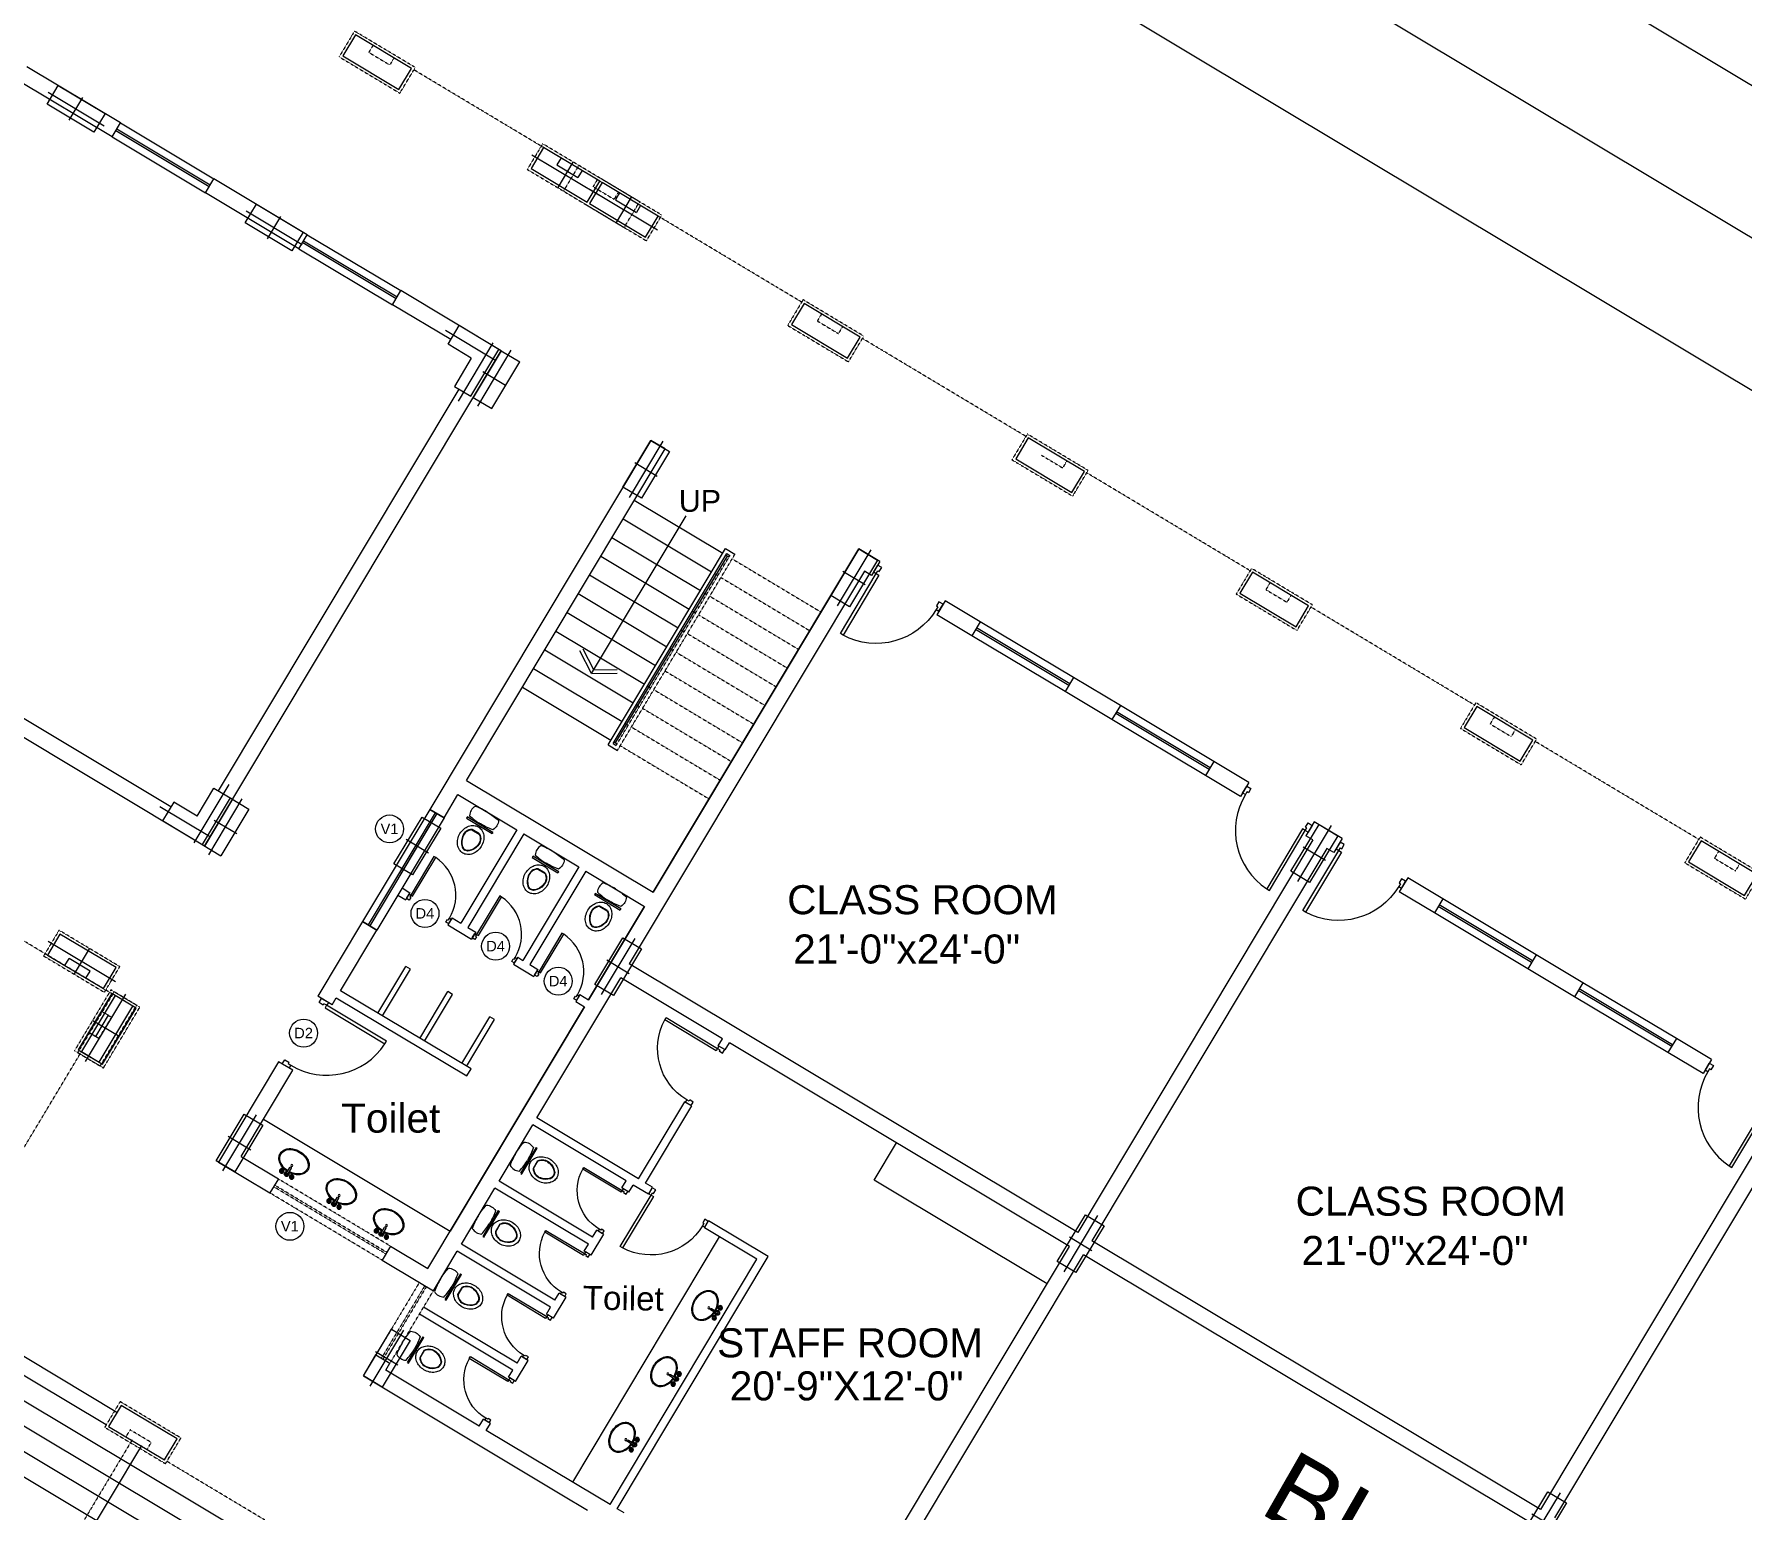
# Model space of a CAD drawing. Header units: inches. Extents: x -110725 to 51121, y 8404 to 44825.
# Drawn here: x -1531 to -590, y 24594 to 25407 of the extents above; entities that cross this region are included whole.
import ezdxf
from ezdxf.enums import TextEntityAlignment as Align

# ---------------------------------------------------------------- set-up
doc = ezdxf.new("R2010")
doc.units = ezdxf.units.IN
doc.header["$LTSCALE"] = 0.1
doc.header["$MEASUREMENT"] = 0
doc.linetypes.add('DASHED2', pattern=[0.375, 0.25, -0.125])
doc.layers.get('0').update_dxf_attribs({"color": 1, "lineweight": 0})
doc.layers.get('Defpoints').update_dxf_attribs({"lineweight": 0})
for name, color, linetype, lineweight in [('Col.', 4, 'Continuous', 0), ('dim', 252, 'Continuous', 0), ('DOOR', 32, 'Continuous', 0), ('FUR', 8, 'Continuous', 0), ('h', 8, 'Continuous', 0), ('PLUMBING', 8, 'Continuous', 0), ('stair', 5, 'Continuous', 0), ('TEXT', 3, 'Continuous', 0), ('WALL', 7, 'Continuous', 0), ('WIN', 160, 'Continuous', 0)]:
    doc.layers.add(name, color=color, linetype=linetype, lineweight=lineweight)
doc.styles.add('ARIAL', font='arial.ttf')
doc.styles.add('as', font='arial.ttf')
doc.styles.add('ATTR', font='romans.shx', dxfattribs={"width": 0.8, "height": 1.2})
doc.styles.add('EHSAN', font='arial.ttf', dxfattribs={"height": 54})
doc.dimstyles.new('DIM1', dxfattribs={"dimtxt": 54, "dimasz": 6, "dimexe": 6, "dimexo": 3, "dimgap": 1, "dimtad": 0, "dimzin": 0, "dimdsep": 46, "dimlunit": 4, "dimtxsty": 'EHSAN', "dimblk": 'ARCHTICK', "dimcen": 3, "dimdle": 6, "dimclrd": 4, "dimclre": 4, "dimclrt": 6, "dimadec": 0, "dimazin": 0, "dimtfac": 1, "dimtofl": 0, "dimtmove": 1, "dimatfit": 3, "dimldrblk": 'ARCHTICK', "dimfxl": 4, "dimtolj": 1, "dimtzin": 3, "dimlwd": -1, "dimlwe": -1, "dimarcsym": 0})

# ---------------------------------------------------------------- blocks, each defined once
blk = doc.blocks.new('_ArchTick')
at = {"color": 0, "linetype": 'ByBlock', "const_width": 0.15}
blk.add_lwpolyline([(-0.5, -0.5), (0.5, 0.5)], dxfattribs=at)
blk = doc.blocks.new('*D1987')
at = {"layer": 'Defpoints', "color": 0, "transparency": 16777216}
for p in [(-1848.12, 26623.7), (-1987.91, 26390.86, 1175.74), (980.22, 24608.79, 1175.74)]:
    blk.add_point(p, dxfattribs=at)
at = {"layer": 'dim', "color": 4, "transparency": 16777216}
for p, q in [((-1868.69, 26636.05), (-462.81, 25791.96)), ((-1986.37, 26393.44), (-1845.03, 26628.84)), ((1140.59, 24829.27), (-265.3, 25673.37)), ((981.77, 24611.37), (1123.1, 24846.77))]:
    blk.add_line(p, q, dxfattribs=at)
at = {"layer": 'dim', "color": 4, "transparency": 16777216, "xscale": 24, "yscale": 24, "zscale": 24}
for p, rotation in [((-1848.12, 26623.7), 149.019361839217), ((1120.01, 24841.63), 329.019361839217)]:
    blk.add_blockref('_ArchTick', p, dxfattribs=dict(at, rotation=rotation))
at = {"layer": 'dim', "color": 6, "transparency": 16777216, "insert": (-364.05, 25732.66), "char_height": 54, "attachment_point": 5, "rotation": 329.01936, "style": 'EHSAN'}
blk.add_mtext('\\A1;288\'-6"', dxfattribs=at)
blk = doc.blocks.new('fdg')
for p, q in [((-3.72, 1.47), (-3.97, 1.47)), ((-3.72, 1.25), (-3.97, 1.25)), ((-3.4, 1.79), (-3.4, 2.04)), ((-3.4, 0.92), (-3.4, 0.68)), ((-3.17, 1.8), (-3.17, 2.04)), ((-3.17, 0.93), (-3.17, 0.68)), ((-2.85, 1.47), (-2.61, 1.47)), ((-2.85, 1.25), (-2.61, 1.25)), ((-0.45, 5.44), (-0.45, 2.14)), ((0.45, 2.14), (0.45, 5.44)), ((2.85, 1.47), (2.61, 1.47)), ((2.85, 1.25), (2.61, 1.25)), ((3.17, 1.79), (3.17, 2.04)), ((3.17, 0.92), (3.17, 0.68)), ((3.4, 1.8), (3.4, 2.04)), ((3.4, 0.93), (3.4, 0.68)), ((3.72, 1.47), (3.97, 1.47)), ((3.72, 1.25), (3.97, 1.25))]:
    blk.add_line(p, q)
for centre, radius in [((-3.29, 1.36), 1.25), ((-4.19, 1.36), 0.253), ((-3.29, 1.36), 0.453), ((-3.29, 2.27), 0.253), ((-3.29, 0.45), 0.253), ((-2.38, 1.36), 0.253), ((0, 6.89), 0.544), ((0, 1.36), 0.453), ((3.29, 1.36), 1.25), ((2.38, 1.36), 0.253), ((3.29, 1.36), 0.453), ((3.29, 2.27), 0.253), ((3.29, 0.45), 0.253), ((4.19, 1.36), 0.253)]:
    blk.add_circle(centre, radius)
for centre, radius, start, end in [((-3.29, 1.36), 0.906, 105.2407, 164.2093), ((-3.29, 1.36), 0.906, 196.23422, 253.90469), ((-3.29, 1.36), 0.906, 16.4413, 74.0789), ((-3.29, 1.36), 0.906, 286.12, 344.0884), ((0, 1.36), 1.36, 109.6514, 70.3603), ((0, 1.36), 0.906, 120.3431, 59.7554), ((0, 5.44), 0.453, 0, 180), ((3.29, 1.36), 0.906, 106.12, 164.0884), ((3.29, 1.36), 0.906, 196.44125, 254.07887), ((3.29, 1.36), 0.906, 285.2407, 344.2093), ((3.29, 1.36), 0.906, 16.2342, 73.9047)]:
    blk.add_arc(centre, radius, start, end)
blk.add_ellipse((0, 9.39), major_axis=(-8.55, 0), ratio=0.719829, start_param=-4.659338, end_param=1.517745)
blk.add_open_spline([(0.45, 2.75), (0.99, 2.77), (1.52, 2.82), (3.3, 3.12), (4.5, 3.54), (6.56, 4.7), (7.42, 5.46), (8.51, 7), (8.83, 7.75), (9.11, 9.3), (9.06, 10.1), (8.59, 11.62), (8.18, 12.34), (7.06, 13.62), (6.36, 14.19), (4.74, 15.11), (3.83, 15.47), (1.89, 15.94), (0.87, 16.05), (-1.16, 16.03), (-2.17, 15.89), (-4.09, 15.38), (-4.98, 15), (-6.56, 14.04), (-7.25, 13.46), (-8.31, 12.14), (-8.69, 11.41), (-9.08, 9.88), (-9.1, 9.08), (-8.76, 7.54), (-8.4, 6.8), (-7.38, 5.46), (-6.72, 4.87), (-5.18, 3.88), (-4.29, 3.48), (-2.42, 2.94), (-1.44, 2.78), (-0.45, 2.75)], degree=3, knots=[-4.661485, -4.661485, -4.661485, -4.661485, -4.481024, -4.481024, -4.045821, -4.045821, -3.610618, -3.610618, -3.267968, -3.267968, -2.925319, -2.925319, -2.582669, -2.582669, -2.240019, -2.240019, -1.89737, -1.89737, -1.55472, -1.55472, -1.21207, -1.21207, -0.869421, -0.869421, -0.526771, -0.526771, -0.184121, -0.184121, 0.158528, 0.158528, 0.501178, 0.501178, 0.843828, 0.843828, 1.186477, 1.186477, 1.519892, 1.519892, 1.519892, 1.519892])
at = {"style": 'ATTR', "width": 0.8, "flags": 9}
blk.add_attdef('ESTCODE', (0, 1.36), '', height=0.0000181, rotation=180, dxfattribs=at)
blk = doc.blocks.new('D-1')
for points in [[(1.5, 34.85), (1.5, 1.85), (3, 1.85), (3, 34.85)], [(2.25, 0.38), (2.25, -1.88), (0, -1.88), (0, 1.88), (1.5, 1.88), (1.5, 0.38)], [(33.75, 0.38), (34.5, 0.38), (34.5, 1.88), (36, 1.88), (36, -1.88), (33.75, -1.88)]]:
    blk.add_lwpolyline(points, close=True)
blk.add_arc((1.5, 1.88), 33, 0, 87.39475)
blk = doc.blocks.new('WC')
at = {"color": 7}
blk.add_line((-8.27, 8.02), (-8.27, 8.77), dxfattribs=at)
for p, q in [((-8.27, 8.67), (8.27, 8.71)), ((8.27, 7.96), (-8.27, 7.92)), ((8.27, 7.96), (8.27, 8.71))]:
    blk.add_line(p, q)
blk.add_lwpolyline([(-0.14, 9.53, 0.117624), (2.42, 10.14, 0.104467), (4.71, 11.98, 0.090021), (6.18, 14.63, 0.081928), (6.72, 17.9, 0.081928), (6.18, 21.17, 0.090021), (4.71, 23.82, 0.104467), (2.42, 25.66, 0.117624), (-0.14, 26.27, 0.117624), (-2.69, 25.66, 0.104467), (-4.98, 23.82, 0.090021), (-6.45, 21.17, 0.081928), (-6.99, 17.9, 0.081928), (-6.45, 14.63, 0.090021), (-4.98, 11.98, 0.104467), (-2.69, 10.14, 0.117624)], format="xyb", close=True)
for points in [[(-4.97, 18.6, -0.16652), (-2.22, 23.53), (-2.22, 23.53, -0.177224), (0, 24.29)], [(-4.72, 18.54, -0.166722), (-2.06, 23.33, -0.177633), (0, 24.04, -0.211372)], [(4.97, 18.6, 0.16652), (2.22, 23.53), (2.22, 23.53, 0.177224), (0, 24.29)], [(4.72, 18.54, 0.166722), (2.06, 23.33, 0.177633), (0, 24.04, 0.211372)], [(-2.44, 12.5, -0.319055), (-4.94, 18.54, -0.319055)], [(-2.37, 12.74, -0.318165), (-4.69, 18.54, -0.318165)], [(2.37, 12.74, 0.318165), (4.69, 18.54, 0.318165)], [(2.44, 12.5, 0.319055), (4.94, 18.54, 0.319055)], [(-7.5, 0.73, -0.25), (-7.52, 6.73, -0.25)], [(-7.52, 6.73, -0.049862), (-0.02, 7.5, -0.049862)], [(0, 0, -0.049876), (-7.5, 0.73, -0.049876)], [(0, 0, 0.049876), (7.5, 0.73, 0.049876)], [(7.52, 6.73, 0.049862), (0.02, 7.5, 0.049862)], [(7.5, 0.73, 0.25), (7.52, 6.73, 0.25)]]:
    blk.add_lwpolyline(points, format="xyb")
for points in [[(2.37, 12.49), (-2.44, 12.51)], [(-2.39, 12.76), (2.37, 12.74)]]:
    blk.add_lwpolyline(points)
blk = doc.blocks.new('44')
at = {"layer": 'Col.', "linetype": 'Continuous'}
blk.add_lwpolyline([(-24729.42, 37327.33), (-24729.42, 37339.33), (-24759.42, 37339.33), (-24759.42, 37327.33)], close=True, dxfattribs=at)
at = {"layer": 'dim', "linetype": 'Continuous'}
for p, q in [((-24744.42, 37340.53), (-24744.42, 37326.13)), ((-24762.42, 37333.33), (-24726.42, 37333.33))]:
    blk.add_line(p, q, dxfattribs=at)
blk = doc.blocks.new('444')
at = {"layer": 'Col.', "linetype": 'Continuous'}
blk.add_lwpolyline([(-25919.46, 38890.47), (-25907.88, 38883.53), (-25889.38, 38914.41), (-25900.97, 38921.35)], close=True, dxfattribs=at)
at = {"layer": 'dim', "linetype": 'Continuous'}
for p, q in [((-25915.52, 38883.91), (-25893.33, 38920.97)), ((-25911.37, 38906.6), (-25897.48, 38898.28))]:
    blk.add_line(p, q, dxfattribs=at)
blk = doc.blocks.new('6')
at = {"layer": 'Col.', "linetype": 'Continuous'}
blk.add_lwpolyline([(-25132.58, 38221.64), (-25125.64, 38233.22), (-25156.52, 38251.72), (-25163.46, 38240.13)], close=True, dxfattribs=at)
at = {"layer": 'dim', "linetype": 'Continuous'}
for p, q in [((-25163.08, 38247.78), (-25126.02, 38225.58)), ((-25140.39, 38243.63), (-25148.71, 38229.73))]:
    blk.add_line(p, q, dxfattribs=at)
blk = doc.blocks.new('A$C266513BC')
at = {"layer": 'WALL'}
for p, q in [((0, 52.07), (12.55, 58.49)), ((2.02, 50.86), (13.46, 56.71)), ((0, 52.07), (86.94, 0)), ((0, 52.07), (0.26, 37.98)), ((2.02, 50.86), (2.26, 38.02))]:
    blk.add_line(p, q, dxfattribs=at)

msp = doc.modelspace()

# ---------------------------------------------------------------- linework, layer by layer
at = {"color": 9}
for p, q in [((-2131.3347, 26305.16784, -0.01849), (906.2026, 24485.25311, 1.07221)), ((-2168.33802, 26243.40728, -0.01849), (869.19928, 24423.49255, 1.07221)), ((-2205.34134, 26181.64671, -0.01849), (832.19596, 24361.73198, 1.07221))]:
    msp.add_line(p, q, dxfattribs=at)
at = {"layer": 'Col.', "linetype": 'Continuous'}
for p, q in [((-1250.28394, 25344.25793), (-1257.22066, 25332.6764)), ((-1219.39986, 25325.75999), (-1250.28394, 25344.25793)), ((-1257.22066, 25332.6764), (-1226.33659, 25314.17846)), ((-1240.621, 25338.4968), (-1242.93324, 25334.63629)), ((-1240.621, 25338.4968), (-1242.93324, 25334.63629)), ((-1242.93324, 25334.63629), (-1231.35171, 25327.69956)), ((-1242.93324, 25334.63629), (-1231.35171, 25327.69956)), ((-1229.03947, 25331.56007), (-1231.35171, 25327.69956)), ((-1229.03947, 25331.56007), (-1231.35171, 25327.69956)), ((-1226.33659, 25314.17846), (-1219.39986, 25325.75999)), ((-1218.11302, 25324.98924), (-1225.04975, 25313.40771)), ((-1187.22895, 25306.4913), (-1218.11302, 25324.98924)), ((-1225.04975, 25313.40771), (-1194.16567, 25294.90977)), ((-1208.45008, 25319.22811), (-1210.76233, 25315.3676)), ((-1210.76233, 25315.3676), (-1199.1808, 25308.43087)), ((-1210.76233, 25315.3676), (-1199.1808, 25308.43087)), ((-1196.86856, 25312.29138), (-1199.1808, 25308.43087)), ((-1196.86856, 25312.29138), (-1199.1808, 25308.43087)), ((-1194.16567, 25294.90977), (-1187.22895, 25306.4913)), ((-1302.9391, 25235.86524), (-1296.79155, 25246.12916)), ((-1274.93566, 25233.08284), (-1296.79155, 25246.12916)), ((-1290.09246, 25228.17078), (-1302.9391, 25235.86524)), ((-1290.09246, 25228.17078), (-1302.9391, 25235.86524)), ((-1290.35182, 25207.34409), (-1274.93566, 25233.08284)), ((-1273.65005, 25232.31005), (-1289.06499, 25206.57334)), ((-1273.65005, 25232.31005), (-1263.35536, 25226.14407)), ((-1290.09246, 25228.17078), (-1299.3273, 25212.70302)), ((-1278.77029, 25200.40736), (-1263.35536, 25226.14407)), ((-1299.3273, 25212.70302), (-1290.35182, 25207.34409)), ((-1289.06499, 25206.57334), (-1278.77029, 25200.40736)), ((-1441.15898, 24975.95082), (-1431.88066, 24991.39254)), ((-1422.92009, 24986.00872), (-1438.33502, 24960.27202)), ((-1422.92009, 24986.00872), (-1438.33502, 24960.27202)), ((-1421.59465, 24985.21208), (-1437.04579, 24959.49706)), ((-1431.88066, 24991.39254), (-1421.59465, 24985.21208)), ((-1422.92009, 24986.00872), (-1412.62539, 24979.84274)), ((-1422.92009, 24986.00872), (-1412.62539, 24979.84274)), ((-1454.00561, 24983.64528), (-1460.17159, 24973.35059)), ((-1441.15898, 24975.95082), (-1454.00561, 24983.64528)), ((-1441.15898, 24975.95082), (-1454.00561, 24983.64528)), ((-1412.62539, 24979.84274), (-1428.04033, 24954.10604)), ((-1412.62539, 24979.84274), (-1428.04033, 24954.10604)), ((-1437.04579, 24959.49706), (-1460.15316, 24973.38137)), ((-1430.84255, 24969.77183), (-1430.86427, 24969.78484)), ((-1438.33502, 24960.27202), (-1428.04033, 24954.10604)), ((-1438.33502, 24960.27202), (-1428.04033, 24954.10604)), ((-1516.69155, 24911.01597), (-1523.62828, 24899.43444)), ((-1485.80747, 24892.51803), (-1516.69155, 24911.01597)), ((-1523.62828, 24899.43444), (-1492.7442, 24880.9365)), ((-1513.96534, 24893.67331), (-1511.6531, 24897.53382)), ((-1500.07157, 24890.59709), (-1511.6531, 24897.53382)), ((-1502.38381, 24886.73658), (-1500.07157, 24890.59709)), ((-1492.7442, 24880.9365), (-1485.80747, 24892.51803)), ((-1488.12151, 24878.1888), (-1506.61945, 24847.30473)), ((-1495.03793, 24840.368), (-1476.53998, 24871.25207)), ((-1476.53998, 24871.25207), (-1488.12151, 24878.1888)), ((-1496.97834, 24854.64376), (-1490.04161, 24866.22529)), ((-1493.90212, 24868.53753), (-1490.04161, 24866.22529)), ((-1500.83885, 24856.956), (-1496.97834, 24854.64376)), ((-1506.61945, 24847.30473), (-1495.03793, 24840.368))]:
    msp.add_line(p, q, dxfattribs=at)
at = {"layer": 'Col.', "linetype": 'Continuous', "elevation": 27.16259}
for points in [[(-1290.09246, 25228.17078), (-1299.3273, 25212.70302), (-1290.35182, 25207.34409), (-1274.93566, 25233.08284), (-1296.79155, 25246.12916)], [(-1441.15898, 24975.95082), (-1431.88066, 24991.39254), (-1421.59465, 24985.21208), (-1437.04579, 24959.49706), (-1460.15316, 24973.38137)]]:
    msp.add_lwpolyline(points, dxfattribs=at)
at = {"layer": 'dim', "linetype": 'Continuous'}
for p, q in [((-1219.39986, 25325.75999), (-1218.11302, 25324.98924)), ((-1304.36184, 25243.71129), (-1277.06634, 25227.36272)), ((-1297.21594, 25204.45261), (-1277.99253, 25236.6506)), ((-1268.24443, 25232.56931), (-1286.7858, 25201.71128)), ((-1274.93566, 25233.08284), (-1273.61006, 25232.28648)), ((-1283.68672, 25220.84857), (-1271.34351, 25213.43202)), ((-1423.61043, 24993.42493), (-1442.92436, 24961.28116)), ((-1434.72555, 24954.61319), (-1416.27107, 24985.52326)), ((-1461.59434, 24981.19663), (-1434.29884, 24964.84806)), ((-1431.68033, 24973.75912), (-1419.3163, 24966.37733))]:
    msp.add_line(p, q, dxfattribs=at)
at = {"layer": 'FUR'}
for p, q in [((-1068.2065, 24775.35449), (-1055.87454, 24795.94387)), ((-972.9806, 24718.31917), (-1068.2065, 24775.35449))]:
    msp.add_line(p, q, dxfattribs=at)
at = {"layer": 'PLUMBING'}
for p, q in [((-1404.57702, 24808.96928), (-1301.76599, 24747.39087)), ((-1234.25991, 24609.04374), (-1153.33142, 24744.16158))]:
    msp.add_line(p, q, dxfattribs=at)
at = {"layer": 'stair'}
for p, q in [((-1200.32893, 25149.98096), (-1151.56503, 25120.77395)), ((-1206.49491, 25139.68627), (-1157.73101, 25110.47926)), ((-1212.66089, 25129.39158), (-1163.89699, 25100.18457)), ((-1218.82687, 25119.09689), (-1170.06297, 25089.88987)), ((-1214.76633, 25015.25336), (-1150.02354, 25123.34762)), ((-1212.02289, 25015.94147), (-1149.33542, 25120.60418)), ((-1210.65116, 25016.28553), (-1148.99136, 25119.23246)), ((-1150.02354, 25123.34762), (-1144.87619, 25120.26463)), ((-1149.84925, 25119.74629), (-1148.13347, 25118.71862)), ((-1149.33542, 25120.60418), (-1147.61964, 25119.57652)), ((-1224.99285, 25108.80219), (-1176.22895, 25079.59518)), ((-1156.01523, 25109.4516), (-1154.29945, 25108.42393)), ((-1231.15883, 25098.5075), (-1182.39493, 25069.30049)), ((-1162.18121, 25099.1569), (-1160.46543, 25098.12924)), ((-1237.32481, 25088.21281), (-1188.56091, 25059.0058)), ((-1168.34719, 25088.86221), (-1166.63141, 25087.83455)), ((-1243.49079, 25077.91812), (-1194.72689, 25048.71111)), ((-1174.51317, 25078.56752), (-1172.79739, 25077.53986)), ((-1249.65677, 25067.62342), (-1200.89288, 25038.41641)), ((-1180.67915, 25068.27283), (-1178.96337, 25067.24516)), ((-1255.82275, 25057.32873), (-1207.05886, 25028.12172)), ((-1261.98873, 25047.03404), (-1213.22484, 25017.82703)), ((-1193.01111, 25047.68344), (-1191.29533, 25046.65578)), ((-1199.17709, 25037.38875), (-1197.46131, 25036.36109)), ((-1205.34307, 25027.09406), (-1203.62729, 25026.06639)), ((-1214.76633, 25015.25336), (-1209.61898, 25012.17037)), ((-1212.02289, 25015.94147), (-1210.3071, 25014.91381)), ((-1211.50905, 25016.79937), (-1209.79327, 25015.7717))]:
    msp.add_line(p, q, dxfattribs=at)
at = {"layer": 'stair', "linetype": 'DASHED2'}
for p, q in [((-1210.3071, 25014.91381), (-1147.61964, 25119.57652)), ((-1209.61898, 25012.17037), (-1144.87619, 25120.26463)), ((-1146.41769, 25117.69096), (-1097.5179, 25088.40256)), ((-1152.58367, 25107.39627), (-1103.68388, 25078.10786)), ((-1158.74965, 25097.10158), (-1109.84986, 25067.81317)), ((-1164.91563, 25086.80688), (-1116.01584, 25057.51848)), ((-1171.08161, 25076.51219), (-1122.18182, 25047.22379)), ((-1177.24759, 25066.2175), (-1128.3478, 25036.92909)), ((-1183.41357, 25055.92281), (-1134.51378, 25026.6344)), ((-1189.57955, 25045.62812), (-1140.67976, 25016.33971)), ((-1195.74553, 25035.33342), (-1146.84574, 25006.04502)), ((-1201.91151, 25025.03873), (-1153.01172, 24995.75033)), ((-1208.07749, 25014.74404), (-1159.1777, 24985.45563))]:
    msp.add_line(p, q, dxfattribs=at)
at = {"layer": 'stair', "elevation": 27.16259}
for points in [[(-1107.65159, 21845.45053), (-939.38666, 21845.45053), (-769.5244, 22015.31279), (-769.5244, 23859.58394), (-625.92641, 24108.30295), (-2117.52465, 25001.69199), (-2306.90642, 24685.50107)], [(-1107.65159, 21857.45053), (-944.35722, 21857.45053), (-781.5244, 22020.28335), (-781.5244, 23862.79933), (-642.2232, 24104.07608), (-2113.39594, 24985.23132), (-2296.61172, 24679.33509)], [(-1107.65159, 21869.45053), (-949.32778, 21869.45053), (-793.5244, 22025.25392), (-793.5244, 23866.01472), (-658.51999, 24099.84922), (-2109.26723, 24968.77065), (-2286.31703, 24673.16911)], [(-1107.65159, 21881.45053), (-954.29834, 21881.45053), (-805.5244, 22030.22448), (-805.5244, 23869.23011), (-674.81678, 24095.62235), (-2105.13852, 24952.30997), (-2276.02234, 24667.00313)]]:
    msp.add_lwpolyline(points, dxfattribs=at)
at = {"layer": 'TEXT'}
for centre in [(-1335.14213, 24968.90315, 27.16259), (-1315.6241, 24922.33561, 27.16259), (-1276.71246, 24904.30814, 27.16259), (-1242.22273, 24885.04352, 27.16259), (-1382.47117, 24856.41178, 27.16259), (-1390.04052, 24749.99637, 27.16259)]:
    msp.add_circle(centre, 7.69524, dxfattribs=at)
at = {"layer": 'WALL'}
for p, q in [((-1483.37608, 25357.89885), (-1534.84954, 25388.72875)), ((-1488.00056, 25350.17783), (-1539.47402, 25381.00773)), ((-1488.00056, 25350.17783), (-1483.37608, 25357.89885)), ((-1436.5271, 25319.34793), (-1431.90262, 25327.06895)), ((-1380.42915, 25296.23905), (-1431.90262, 25327.06895)), ((-1385.05364, 25288.51803), (-1436.5271, 25319.34793)), ((-1385.05364, 25288.51803), (-1380.42915, 25296.23905)), ((-1333.58018, 25257.68813), (-1328.95569, 25265.40915)), ((-1301.40926, 25238.41944), (-1333.58018, 25257.68813)), ((-1273.62172, 25232.267), (-1328.95569, 25265.40915)), ((-1437.0202, 24959.45766), (-1273.62172, 25232.267)), ((-1279.77604, 25221.99179), (-1279.79776, 25222.0048)), ((-1429.30916, 24989.84743), (-1296.75149, 25211.16511)), ((-1191.26418, 25182.93916), (-1313.00067, 24979.68848)), ((-1183.40727, 25178.23328), (-1191.26418, 25182.93916)), ((-1292.81863, 24995.56058), (-1183.40727, 25178.23328)), ((-1076.70772, 25123.14714), (-1190.0076, 24933.98217)), ((-1190.0076, 24933.98217), (-1080.56145, 25116.71296)), ((-1065.12619, 25116.21041), (-1076.70772, 25123.14714)), ((-1065.12619, 25116.21041), (-1069.75067, 25108.48939)), ((-1073.61118, 25110.80164), (-1203.09677, 24894.6131)), ((-1069.75067, 25108.48939), (-1073.61118, 25110.80164)), ((-1455.55877, 24981.05214), (-1651.3351, 25098.31188)), ((-1190.0076, 24933.98217), (-1092.12267, 25097.41041)), ((-1437.0202, 24959.45766), (-1655.95959, 25090.59086)), ((-1029.09476, 25094.62948), (-1033.71925, 25086.90846)), ((-1009.79222, 25083.06827), (-1029.09476, 25094.62948)), ((-1014.4167, 25075.34725), (-1033.71925, 25086.90846)), ((-1009.79222, 25083.06827), (-1014.4167, 25075.34725)), ((-958.31876, 25052.23837), (-962.94324, 25044.51735)), ((-932.58202, 25036.82342), (-958.31876, 25052.23837)), ((-937.20651, 25029.1024), (-962.94324, 25044.51735)), ((-932.58202, 25036.82342), (-937.20651, 25029.1024)), ((-881.10856, 25005.99352), (-885.73305, 24998.2725)), ((-861.80602, 24994.43231), (-881.10856, 25005.99352)), ((-1292.81863, 24995.56058), (-1190.0076, 24933.98217)), ((-866.4305, 24986.71129), (-885.73305, 24998.2725)), ((-861.80602, 24994.43231), (-866.4305, 24986.71129)), ((-1305.14376, 24974.9826), (-1297.44311, 24987.83956)), ((-1297.44311, 24987.83956), (-1265.10303, 24968.46955)), ((-1305.14376, 24974.9826), (-1313.00067, 24979.68848)), ((-1313.00067, 24979.68848), (-1305.14376, 24974.9826)), ((-1265.10303, 24968.46955), (-1295.93293, 24916.99608)), ((-1261.24252, 24966.1573), (-1292.07242, 24914.68384)), ((-1261.24252, 24966.1573), (-1230.83268, 24947.94341)), ((-825.77459, 24972.85137), (-830.39908, 24965.13036)), ((-826.53857, 24962.81811), (-830.39908, 24965.13036)), ((-810.33255, 24963.6024), (-825.77459, 24972.85137)), ((-826.53857, 24962.81811), (-956.02415, 24746.62958)), ((-818.81755, 24958.19363), (-948.30313, 24742.00509)), ((-814.95704, 24955.88139), (-818.81755, 24958.19363)), ((-810.33255, 24963.6024), (-814.95704, 24955.88139)), ((-1230.83268, 24947.94341), (-1261.66259, 24896.46995)), ((-1226.97217, 24945.63117), (-1257.80208, 24894.15771)), ((-1226.97217, 24945.63117), (-1194.63209, 24926.26115)), ((-774.30113, 24942.02147), (-778.92562, 24934.30045)), ((-754.99858, 24930.46026), (-774.30113, 24942.02147)), ((-1330.58526, 24932.50559), (-1326.21242, 24929.88649)), ((-1328.27301, 24936.3661), (-1323.90017, 24933.747)), ((-1323.90017, 24933.747), (-1326.21242, 24929.88649)), ((-759.62307, 24922.73924), (-778.92562, 24934.30045)), ((-754.99858, 24930.46026), (-759.62307, 24922.73924)), ((-1300.73712, 24919.87354), (-1303.04936, 24916.01303)), ((-1300.73712, 24919.87354), (-1295.93293, 24916.99608)), ((-1194.63209, 24926.26115), (-1225.46199, 24874.78769)), ((-1225.46199, 24874.78769), (-1194.63209, 24926.26115)), ((-1349.99656, 24917.92032), (-1374.66731, 24876.73015)), ((-1362.18591, 24879.74529), (-1342.13964, 24913.21444)), ((-1342.13964, 24913.21444), (-1349.99656, 24917.92032)), ((-1349.99656, 24917.92032), (-1342.13964, 24913.21444)), ((-1303.04936, 24916.01303), (-1290.01182, 24908.20423)), ((-1292.07242, 24914.68384), (-1287.69958, 24912.06474)), ((-1287.69958, 24912.06474), (-1290.01182, 24908.20423)), ((-703.52512, 24899.63036), (-708.14961, 24891.90934)), ((-677.78839, 24884.21541), (-703.52512, 24899.63036)), ((-1341.59652, 24867.41333), (-1326.18157, 24893.15006)), ((-1339.02285, 24865.87184), (-1323.6079, 24891.60857)), ((-1323.6079, 24891.60857), (-1326.18157, 24893.15006)), ((-1264.53652, 24898.19128), (-1266.84876, 24894.33078)), ((-1266.84876, 24894.33078), (-1255.74148, 24887.67809)), ((-1264.53652, 24898.19128), (-1261.66259, 24896.46995)), ((-1257.80208, 24894.15771), (-1253.42924, 24891.5386)), ((-1253.42924, 24891.5386), (-1255.74148, 24887.67809)), ((-956.02415, 24746.62958), (-1203.09677, 24894.6131)), ((-682.41288, 24876.49439), (-708.14961, 24891.90934)), ((-1253.9661, 24809.68189), (-1207.72125, 24886.89208)), ((-1151.74386, 24853.36456), (-1207.72125, 24886.89208)), ((-677.78839, 24884.21541), (-682.41288, 24876.49439)), ((-1366.81039, 24872.02427), (-1374.66731, 24876.73015)), ((-1366.81039, 24872.02427), (-1364.49815, 24875.88478)), ((-1364.49815, 24875.88478), (-1292.5712, 24832.80432)), ((-1290.25896, 24836.66482), (-1362.18591, 24879.74529)), ((-1318.43346, 24853.53988), (-1303.01851, 24879.27661)), ((-1315.85979, 24851.99838), (-1300.44484, 24877.73511)), ((-1314.09795, 24726.80149), (-1227.77423, 24870.92718)), ((-1300.44484, 24877.73511), (-1303.01851, 24879.27661)), ((-1227.77423, 24870.92718), (-1301.76599, 24747.39087)), ((-1230.26618, 24877.66515), (-1232.57842, 24873.80464)), ((-1232.57842, 24873.80464), (-1227.77423, 24870.92718)), ((-1230.26618, 24877.66515), (-1225.46199, 24874.78769)), ((-1295.27041, 24839.66642), (-1279.85546, 24865.40315)), ((-1292.69673, 24838.12493), (-1277.28178, 24863.86166)), ((-1277.28178, 24863.86166), (-1279.85546, 24865.40315)), ((-1154.0561, 24849.50405), (-1151.74386, 24853.36456)), ((-626.31493, 24853.38551), (-630.93942, 24845.66449)), ((-607.01238, 24841.8243), (-626.31493, 24853.38551)), ((-1150.1956, 24847.19181), (-1154.0561, 24849.50405)), ((-1150.1956, 24847.19181), (-1147.88335, 24851.05232)), ((-960.64864, 24738.90856), (-1147.88335, 24851.05232)), ((-611.63687, 24834.10328), (-630.93942, 24845.66449)), ((-1396.24824, 24840.69873), (-1429.39038, 24785.36476)), ((-1416.90898, 24788.3799), (-1388.39132, 24835.99285)), ((-1388.39132, 24835.99285), (-1396.24824, 24840.69873)), ((-1292.5712, 24832.80432), (-1290.25896, 24836.66482)), ((-607.01238, 24841.8243), (-611.63687, 24834.10328)), ((-1197.98871, 24776.15437), (-1172.55405, 24818.61998)), ((-1194.1282, 24773.84213), (-1168.69354, 24816.30774)), ((-1168.69354, 24816.30774), (-1172.55405, 24818.61998)), ((-1274.77629, 24774.9373), (-1256.27835, 24805.82138)), ((-1204.80488, 24774.99148), (-1256.27835, 24805.82138)), ((-1197.98871, 24776.15437), (-1253.9661, 24809.68189)), ((-571.74494, 24810.2101), (-701.23052, 24594.02157)), ((-564.02392, 24805.58562), (-693.5095, 24589.39708)), ((-1416.90898, 24788.3799), (-1396.38754, 24776.08863)), ((-1429.39038, 24785.36476), (-1401.01203, 24768.36762)), ((-1429.39038, 24785.36476), (-1401.01203, 24768.36762)), ((-1396.38754, 24776.08863), (-1401.01203, 24768.36762)), ((-1295.58647, 24740.19272), (-1277.08853, 24771.07679)), ((-1225.61507, 24740.24689), (-1277.08853, 24771.07679)), ((-1223.30282, 24744.1074), (-1274.77629, 24774.9373)), ((-1207.11713, 24771.13097), (-1204.80488, 24774.99148)), ((-1203.25662, 24768.81873), (-1207.11713, 24771.13097)), ((-1203.25662, 24768.81873), (-1200.94437, 24772.67924)), ((-1192.57994, 24767.66938), (-1200.94437, 24772.67924)), ((-1190.26769, 24771.52989), (-1194.1282, 24773.84213)), ((-1192.57994, 24767.66938), (-1190.26769, 24771.52989)), ((-1161.69586, 24749.17144), (-1159.38362, 24753.03195)), ((-1132.74204, 24731.82962), (-1161.69586, 24749.17144)), ((-1126.56929, 24733.37788), (-1159.38362, 24753.03195)), ((-1244.11301, 24709.36282), (-1295.58647, 24740.19272)), ((-1227.92731, 24736.38638), (-1225.61507, 24740.24689)), ((-1224.0668, 24734.07414), (-1217.13007, 24745.65567)), ((-1223.30282, 24744.1074), (-1220.99058, 24747.96791)), ((-1217.13007, 24745.65567), (-1220.99058, 24747.96791)), ((-701.23052, 24594.02157), (-948.30313, 24742.00509)), ((-1334.61939, 24739.09275), (-1339.24387, 24731.37173)), ((-1339.24387, 24731.37173), (-1318.72244, 24719.08047)), ((-1334.61939, 24739.09275), (-1314.09795, 24726.80149)), ((-1311.00142, 24714.45599), (-1297.89871, 24736.33221)), ((-1246.42525, 24705.50231), (-1297.89871, 24736.33221)), ((-1224.0668, 24734.07414), (-1227.92731, 24736.38638)), ((-1213.67053, 24596.71178), (-1132.74204, 24731.82962)), ((-1209.81002, 24594.39954), (-1126.56929, 24733.37788)), ((-1090.13422, 24522.72002), (-960.64864, 24738.90856)), ((-1082.4132, 24518.09553), (-952.92762, 24734.28407)), ((-705.855, 24586.30055), (-952.92762, 24734.28407)), ((-1318.72244, 24719.08047), (-1311.00142, 24714.45599)), ((-1244.11301, 24709.36282), (-1241.80077, 24713.22333)), ((-1237.94026, 24710.91108), (-1241.80077, 24713.22333)), ((-1485.328, 24647.51802), (-1579.56016, 24703.95813)), ((-1267.23543, 24670.75772), (-1318.70889, 24701.58762)), ((-1264.92319, 24674.61823), (-1316.39665, 24705.44813)), ((-1248.73749, 24701.6418), (-1246.42525, 24705.50231)), ((-1244.87698, 24699.32955), (-1248.73749, 24701.6418)), ((-1244.87698, 24699.32955), (-1237.94026, 24710.91108)), ((-1491.23932, 24640.56775), (-1591.90566, 24700.8616)), ((-1349.55234, 24667.60701), (-1342.61561, 24679.18854)), ((-1342.61561, 24679.18854), (-1334.89459, 24674.56405)), ((-1337.20684, 24670.70354), (-1334.89459, 24674.56405)), ((-1265.68717, 24664.58497), (-1258.75044, 24676.1665)), ((-1264.92319, 24674.61823), (-1262.61095, 24678.47874)), ((-1258.75044, 24676.1665), (-1262.61095, 24678.47874)), ((-1349.55234, 24667.60701), (-1240.17123, 24602.09347)), ((-1285.73337, 24639.87364), (-1337.20684, 24670.70354)), ((-1269.54768, 24666.89721), (-1267.23543, 24670.75772)), ((-1265.68717, 24664.58497), (-1269.54768, 24666.89721)), ((-1285.73337, 24639.87364), (-1283.42113, 24643.73415)), ((-1279.56062, 24641.42191), (-1283.42113, 24643.73415)), ((-1281.87286, 24637.5614), (-1279.56062, 24641.42191)), ((-1221.39155, 24601.33627), (-1281.87286, 24637.5614)), ((-1240.17123, 24602.09347), (-1226.01603, 24593.61525)), ((-1213.67053, 24596.71178), (-1221.39155, 24601.33627)), ((-1205.94951, 24592.0873), (-1209.81002, 24594.39954))]:
    msp.add_line(p, q, dxfattribs=at)
at = {"layer": 'WALL', "elevation": 27.16259}
for points in [[(-1353.9071, 25406.32277), (-1360.84383, 25394.74124), (-1329.95975, 25376.2433), (-1323.02303, 25387.82483)], [(-1106.83449, 25258.33924), (-1113.77122, 25246.75772), (-1082.88714, 25228.25977), (-1075.95041, 25239.8413)], [(-983.29818, 25184.34748), (-990.23491, 25172.76595), (-959.35083, 25154.26801), (-952.41411, 25165.84954)], [(-859.76188, 25110.35572), (-866.6986, 25098.77419), (-835.81453, 25080.27625), (-828.8778, 25091.85778)], [(-736.22557, 25036.36396), (-743.1623, 25024.78243), (-712.27822, 25006.28449), (-705.34149, 25017.86602)], [(-612.68926, 24962.37219), (-619.62599, 24950.79067), (-588.74191, 24932.29273), (-581.80518, 24943.87425)], [(-1504.84598, 24846.21605), (-1493.26445, 24839.27932), (-1474.76651, 24870.16339), (-1486.34804, 24877.10012)], [(-1459.06841, 24621.29906), (-1452.13168, 24632.88059), (-1483.01576, 24651.37853), (-1489.95249, 24639.797)]]:
    msp.add_lwpolyline(points, close=True, dxfattribs=at)
at = {"layer": 'WIN', "linetype": 'DASHED2'}
for p, q in [((-1344.25583, 25400.54216), (-1346.56807, 25396.68165)), ((-1346.56807, 25396.68165), (-1334.98654, 25389.74492)), ((-1332.6743, 25393.60543), (-1334.98654, 25389.74492)), ((-1220.71952, 25326.5504), (-1223.03176, 25322.68989)), ((-1223.03176, 25322.68989), (-1211.45024, 25315.75316)), ((-1209.13799, 25319.61367), (-1211.45024, 25315.75316)), ((-1208.45008, 25319.22811), (-1210.76233, 25315.3676)), ((-1097.18322, 25252.55864), (-1099.49546, 25248.69813)), ((-1099.49546, 25248.69813), (-1087.91393, 25241.7614)), ((-1085.60169, 25245.62191), (-1087.91393, 25241.7614)), ((-1487.63487, 24877.87087), (-2014.80891, 25193.62044)), ((-975.95915, 25174.70637), (-964.37762, 25167.76964)), ((-962.06538, 25171.63015), (-964.37762, 25167.76964)), ((-850.1106, 25104.57511), (-852.42284, 25100.7146)), ((-852.42284, 25100.7146), (-840.84132, 25093.77788)), ((-838.52907, 25097.63839), (-840.84132, 25093.77788)), ((-726.57429, 25030.58335), (-728.88654, 25026.72284)), ((-728.88654, 25026.72284), (-717.30501, 25019.78611)), ((-714.99277, 25023.64662), (-717.30501, 25019.78611)), ((-603.03799, 24956.59159), (-605.35023, 24952.73108)), ((-605.35023, 24952.73108), (-593.7687, 24945.79435)), ((-591.45646, 24949.65486), (-593.7687, 24945.79435)), ((-1495.20486, 24853.55508), (-1488.26814, 24865.13661)), ((-1492.12864, 24867.44885), (-1488.26814, 24865.13661)), ((-1499.06537, 24855.86732), (-1495.20486, 24853.55508)), ((-1578.83774, 24722.67974), (-1504.84598, 24846.21605)), ((-1339.24387, 24731.37173), (-1401.01203, 24768.36762)), ((-1337.18855, 24734.8033), (-1398.9567, 24771.79918)), ((-1336.67472, 24735.66119), (-1398.44287, 24772.65707)), ((-1334.61939, 24739.09275), (-1396.38754, 24776.08863)), ((-1318.72244, 24719.08047), (-1342.61561, 24679.18854)), ((-1315.71982, 24717.28206), (-1339.61299, 24677.39013)), ((-1314.86193, 24716.76823), (-1338.7551, 24676.8763)), ((-1334.89459, 24674.56405), (-1311.00142, 24714.45599)), ((-1480.30121, 24634.01639), (-1477.98897, 24637.8769)), ((-1466.40744, 24630.94018), (-1477.98897, 24637.8769)), ((-1476.97663, 24632.2689), (-1510.50415, 24576.29151)), ((-1468.71968, 24627.07967), (-1466.40744, 24630.94018)), ((-1367.71892, 24566.58551), (-1457.78157, 24620.52831))]:
    msp.add_line(p, q, dxfattribs=at)
at = {"layer": 'WIN'}
for p, q in [((-1485.94523, 25353.6094), (-1434.47177, 25322.7795)), ((-1485.4314, 25354.46729), (-1433.95794, 25323.63739)), ((-1483.37608, 25357.89885), (-1431.90262, 25327.06895)), ((-1488.00056, 25350.17783), (-1436.5271, 25319.34793)), ((-1380.42915, 25296.23905), (-1328.95569, 25265.40915)), ((-1385.05364, 25288.51803), (-1333.58018, 25257.68813)), ((-1382.99831, 25291.94959), (-1331.52485, 25261.11969)), ((-1382.48448, 25292.80749), (-1331.01102, 25261.97758)), ((-960.88791, 25047.94891), (-1012.36137, 25078.77882)), ((-960.37408, 25048.80681), (-1011.84754, 25079.63671)), ((-958.31876, 25052.23837), (-1009.79222, 25083.06827)), ((-962.94324, 25044.51735), (-1014.4167, 25075.34725)), ((-883.67772, 25001.70406), (-935.15118, 25032.53396)), ((-883.16389, 25002.56195), (-934.63735, 25033.39186)), ((-881.10856, 25005.99352), (-932.58202, 25036.82342)), ((-885.73305, 24998.2725), (-937.20651, 25029.1024)), ((-1313.00067, 24979.68848), (-1349.99656, 24917.92032)), ((-1309.93011, 24977.84937), (-1346.92599, 24916.08122)), ((-1309.07222, 24977.33554), (-1346.0681, 24915.56738)), ((-1305.14376, 24974.9826), (-1342.13964, 24913.21444)), ((-703.52512, 24899.63036), (-754.99858, 24930.46026)), ((-708.14961, 24891.90934), (-759.62307, 24922.73924)), ((-706.09428, 24895.3409), (-757.56774, 24926.17081)), ((-705.58045, 24896.1988), (-757.05391, 24927.0287)), ((-628.37026, 24849.95394), (-679.84372, 24880.78385)), ((-626.31493, 24853.38551), (-677.78839, 24884.21541)), ((-630.93942, 24845.66449), (-682.41288, 24876.49439)), ((-628.88409, 24849.09605), (-680.35755, 24879.92595))]:
    msp.add_line(p, q, dxfattribs=at)
at = {"layer": 'WIN', "linetype": 'Continuous'}
msp.add_line((-1471.82929, 24629.18591), (-1505.3568, 24573.20852), dxfattribs=at)
at = {"layer": 'WIN', "linetype": 'DASHED2', "elevation": 27.16259}
for points in [[(-1354.42319, 25408.38035), (-1362.90141, 25394.22515), (-1329.44366, 25374.18572), (-1320.96544, 25388.34092)], [(-1230.88688, 25334.38859), (-1239.36511, 25320.23339), (-1205.90736, 25300.19395), (-1197.42914, 25314.34915)], [(-1107.35058, 25260.39683), (-1115.8288, 25246.24163), (-1082.37105, 25226.20219), (-1073.89283, 25240.35739)], [(-983.81427, 25186.40507), (-992.29249, 25172.24986), (-958.83474, 25152.21043), (-950.35652, 25166.36563)], [(-860.27796, 25112.4133), (-868.75619, 25098.2581), (-835.29844, 25078.21867), (-826.82021, 25092.37387)], [(-736.74166, 25038.42154), (-745.21988, 25024.26634), (-711.76213, 25004.2269), (-703.28391, 25018.38211)], [(-613.20535, 24964.42978), (-621.68357, 24950.27458), (-588.22582, 24930.23514), (-579.7476, 24944.39034)], [(-1492.21645, 24878.89839), (-1483.73822, 24893.05359), (-1517.19597, 24913.09303), (-1525.6742, 24898.93783)], [(-1508.65756, 24846.77697), (-1494.50236, 24838.29875), (-1474.46293, 24871.7565), (-1488.61813, 24880.23472)], [(-1506.90356, 24845.69996), (-1492.74836, 24837.22173), (-1472.70893, 24870.67948), (-1486.86413, 24879.15771)], [(-1458.55232, 24619.24148), (-1450.0741, 24633.39668), (-1483.53185, 24653.43611), (-1492.01007, 24639.28091)]]:
    msp.add_lwpolyline(points, close=True, dxfattribs=at)
for points in [[(-1231.65763, 25333.10175), (-1321.73619, 25387.05408)], [(-1217.33061, 25326.29555), (-1250.78836, 25346.33499), (-1259.26658, 25332.17979), (-1225.80883, 25312.14035)], [(-1227.09567, 25312.9111), (-1193.63792, 25292.87166), (-1185.1597, 25307.02687), (-1218.61745, 25327.0663)], [(-1108.12133, 25259.10999), (-1198.19988, 25313.06232)], [(-984.58502, 25185.11823), (-1074.66358, 25239.07056)], [(-861.04871, 25111.12647), (-951.12727, 25165.07879)], [(-737.5124, 25037.1347), (-827.59096, 25091.08703)], [(-613.9761, 24963.14294), (-704.05466, 25017.09527)]]:
    msp.add_lwpolyline(points, dxfattribs=at)

# ---------------------------------------------------------------- block references
at = {"layer": 'Col.', "linetype": 'Continuous', "xscale": -1}
for p, rotation in [((38930.37033, 44622.14688, 27.16259), 148.9999999999941), ((39039.4834, 44556.77296, 27.16259), 148.9999999999941), ((18062.74642, -15271.20319, 27.16259), 58.99999999994495), ((18177.30289, -15330.99521, 27.16259), 58.99999999994495), ((17936.74897, -15478.68978, 27.16259), 58.99999999994495), ((18430.84695, -15482.85241, 27.16259), 58.99999999994495), ((18047.34176, -15545.14063, 27.16259), 58.99999999994495), ((17838.78453, -15642.29183, 27.16259), 58.99999999994495), ((18302.13539, -15697.74864, 27.16259), 58.99999999994495), ((17919.90941, -15760.82033, 27.16259), 58.99999999994495), ((18556.91092, -15850.3458, 27.16259), 58.99999999994495)]:
    msp.add_blockref('44', p, dxfattribs=dict(at, rotation=rotation))
at = {"layer": 'Col.', "linetype": 'Continuous'}
for name, p in [('6', (23639.83177, -13340.70035, 27.16259)), ('444', (24412.84484, -14043.16201, 27.16259))]:
    msp.add_blockref(name, p, dxfattribs=at)
at = {"layer": 'dim', "linetype": 'Continuous'}
for p in [(23906.23939, -12907.45839, 27.16259), (23938.4103, -12926.72708, 27.16259)]:
    msp.add_blockref('6', p, dxfattribs=at)
at = {"layer": 'DOOR'}
for p, xscale, yscale, zscale, rotation in [((-1067.43843, 25112.3499, 27.16259), -1.166666666666689, 1.166666666661229, 1.166666666661804, 149.0806050618203), ((-828.08684, 24968.99087, 27.16259), 1.166666666666689, 1.166666666666689, 1.166666666666689, 149.0806050618162), ((-812.6448, 24959.74189, 27.16259), -1.166666666666689, 1.166666666661229, 1.166666666661804, 149.0806050618203), ((-1325.0563, 24931.81674, 27.16259), 0.749999999999997, 0.749999999999997, 0.749999999999997, 329.0806050618208), ((-1288.8557, 24910.13449, 27.16259), 0.749999999999997, 0.749999999999997, 0.749999999999997, 329.0806050618208), ((-1254.58536, 24889.60835, 27.16259), 0.749999999999997, 0.749999999999997, 0.749999999999997, 329.0806050618208), ((-1370.73885, 24874.37721, 27.16259), 1.166666666666679, 1.166666666666679, 1.166666666666679, 239.0806050618207), ((-573.2932, 24816.38286, 27.16259), 1.166666666666689, 1.166666666666689, 1.166666666666689, 149.0806050618162), ((-1205.18687, 24769.97485, 27.16259), -0.749999999999997, 0.7499999999964868, 0.7499999999968565, 59.08060506181808), ((-1225.99705, 24735.23026, 27.16259), -0.749999999999997, 0.7499999999964868, 0.7499999999968565, 59.08060506181808), ((-1246.80724, 24700.48568, 27.16259), -0.749999999999997, 0.7499999999964868, 0.7499999999968565, 59.08060506181808), ((-1267.61742, 24665.74109, 27.16259), -0.749999999999997, 0.7499999999964868, 0.7499999999968565, 59.08060506181808)]:
    msp.add_blockref('D-1', p, dxfattribs=dict(at, xscale=xscale, yscale=yscale, zscale=zscale, rotation=rotation))
at = {"layer": 'DOOR', "xscale": -1}
for p, rotation in [((-1152.12585, 24848.34793, 27.16259), 59.08060506182136), ((-1191.42382, 24769.59963, 27.16259), 149.0806050618362)]:
    msp.add_blockref('D-1', p, dxfattribs=dict(at, rotation=rotation))
at = {"layer": 'h', "linetype": 'Continuous', "rotation": 90}
msp.add_blockref('A$C266513BC', (-1171.75065, 25054.47517, 27.16259), dxfattribs=at)
at = {"layer": 'PLUMBING', "xscale": -1}
for p, rotation in [((-1281.18293, 24978.10039, 27.16259), 149.0806050618183), ((-1244.98233, 24956.41813, 27.16259), 149.0806050618183), ((-1210.71199, 24935.892, 27.16259), 149.0806050618183), ((-1265.52732, 24790.37934, 27.16259), 239.0806050618183), ((-1286.3375, 24755.63476, 27.16259), 239.0806050618183), ((-1307.14768, 24720.89017, 27.16259), 239.0806050618183), ((-1327.95786, 24686.14558, 27.16259), 239.0806050618183)]:
    msp.add_blockref('WC', p, dxfattribs=dict(at, rotation=rotation))
at = {"layer": 'PLUMBING', "xscale": -0.9800902086717542, "yscale": 0.9800902086681162, "zscale": 0.9800902086673869}
for p, rotation in [((-1392.48586, 24777.67828, 27.16259), 329.0806050618223), ((-1366.40555, 24761.16472, 27.16259), 329.0806050618223), ((-1340.32525, 24744.65116, 27.16259), 329.0806050618223), ((-1153.48379, 24701.63905, 27.16259), 59.08060506182223), ((-1176.11107, 24665.19026, 27.16259), 59.08060506182223), ((-1199.19613, 24629.01566, 27.16259), 59.08060506182223)]:
    msp.add_blockref('fdg', p, dxfattribs=dict(at, rotation=rotation))

# ---------------------------------------------------------------- texts
at = {"layer": 'TEXT', "style": 'as'}
for s, height, p in [(' UP', 12, (-1180.46118, 25143.58237)), ('CLASS ROOM', 16, (-1116.10227, 24921.91393)), ('21\'-0"x24\'-0"', 16, (-1112.82891, 24894.76345)), ('Toilet', 16, (-1361.82357, 24801.60032)), ('CLASS ROOM', 16, (-836.05687, 24755.85431)), ('21\'-0"x24\'-0"', 16, (-832.78352, 24728.70383)), ('STAFF ROOM', 16, (-1154.71331, 24677.83062)), ('20\'-9"X12\'-0"', 16, (-1147.73161, 24654.10981))]:
    msp.add_text(s, height=height, dxfattribs=at).set_placement(p)
at = {"layer": 'TEXT', "style": 'ARIAL'}
for s, p in [('V1', (-1335.16716, 24968.95213)), ('D4', (-1315.64914, 24922.38458)), ('D4', (-1276.73749, 24904.35712)), ('D4', (-1242.24776, 24885.09249)), ('D2', (-1382.4962, 24856.46075)), ('V1', (-1390.06555, 24750.04534))]:
    msp.add_text(s, height=5.76, dxfattribs=at).set_placement(p, align=Align.MIDDLE_CENTER)
at = {"layer": 'TEXT', "style": 'as'}
for s, height, rotation, p in [('Toilet', 13.053336, 359.08060506, (-1228.77769, 24704.19067)), ('BLOCK C', 40.5, 330.20674315, (-857.06937, 24592.71433, -27.16259))]:
    msp.add_text(s, height=height, rotation=rotation, dxfattribs=at).set_placement(p)

# ---------------------------------------------------------------- dimensions: what is measured, and where the dimension line sits
at = {"layer": 'dim'}
dim = msp.add_linear_dim(base=(-1848.11879, 26623.69701, -1174.66297), p1=(980.22114, 24608.79412, 1.07221), p2=(-1987.91212, 26390.86365, 1.07221), angle=149.01936184, dimstyle='DIM1', override={"dimtxt": 36, "dimasz": 24, "dimdle": 24}, dxfattribs=at)
dim.commit()
dim.dimension.update_dxf_attribs({"geometry": '*D1987', "text_midpoint": (-364.05216, 25732.66224, -1174.66297), "dimtype": 161})

doc.saveas('drawing.dxf')
